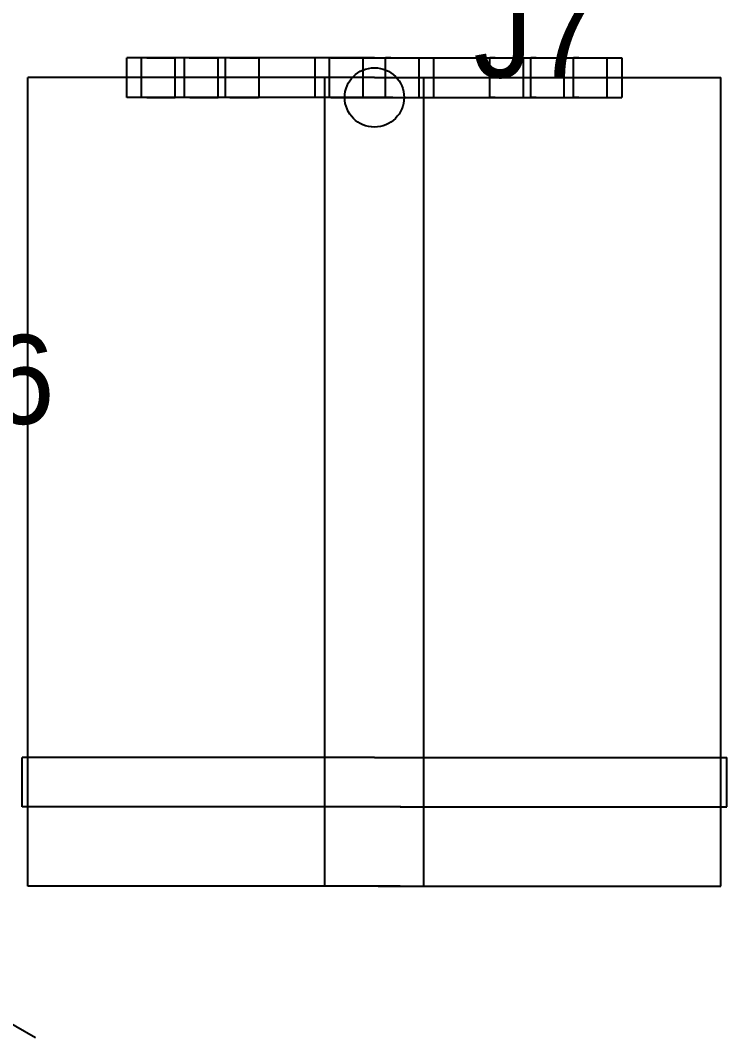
# Model space of a CAD drawing. Header units: millimetres. Extents: x -180 to 1414, y -663 to 972.
# Drawn here: x 619.2 to 690.6, y 545.5 to 647.8 of the extents above; entities that cross this region are included whole.
import ezdxf

# ---------------------------------------------------------------- set-up
doc = ezdxf.new("R2010")
doc.units = ezdxf.units.MM
doc.layers.add('AXIS_CENTRES', color=4, linetype='Continuous')
doc.layers.add('SIDE', color=8, linetype='Continuous')

msp = doc.modelspace()

# ---------------------------------------------------------------- linework, layer by layer
at = {"layer": 'AXIS_CENTRES'}
msp.add_circle((655, 640), 3, dxfattribs=at)
at = {"layer": 'SIDE'}
for p, q in [((630.07, 644), (630, 644)), ((630, 640), (630, 644)), ((630.28, 644), (630.07, 644)), ((630.63, 644), (630.28, 644)), ((631.11, 644), (630.63, 644)), ((631.73, 644), (631.11, 644)), ((631.48, 640), (631.48, 644)), ((631.49, 644), (631.48, 644)), ((631.5, 644), (631.49, 644)), ((631.52, 644), (631.5, 644)), ((631.56, 644), (631.52, 644)), ((631.6, 644), (631.56, 644)), ((631.65, 644), (631.6, 644)), ((631.71, 644), (631.65, 644)), ((631.78, 644), (631.71, 644)), ((632.48, 644), (631.73, 644)), ((631.85, 644), (631.78, 644)), ((631.93, 644), (631.85, 644)), ((632.02, 644), (631.93, 644)), ((632.02, 644), (632.12, 644)), ((632.12, 644), (632.22, 644)), ((632.22, 644), (632.33, 644)), ((632.33, 644), (632.44, 644)), ((632.44, 644), (632.56, 644)), ((633.35, 644), (632.48, 644)), ((632.56, 644), (632.68, 644)), ((632.68, 644), (632.8, 644)), ((632.8, 644), (632.93, 644)), ((632.93, 644), (633.05, 644)), ((633.05, 644), (633.18, 644)), ((633.18, 644), (633.31, 644)), ((633.31, 644), (633.43, 644)), ((634.34, 644), (633.35, 644)), ((633.43, 644), (633.56, 644)), ((633.56, 644), (633.68, 644)), ((633.68, 644), (633.8, 644)), ((633.8, 644), (633.92, 644)), ((633.92, 644), (634.03, 644)), ((634.03, 644), (634.14, 644)), ((634.14, 644), (634.24, 644)), ((634.24, 644), (634.34, 644)), ((635.45, 644), (634.34, 644)), ((634.34, 644), (634.43, 644)), ((634.43, 644), (634.51, 644)), ((634.51, 644), (634.59, 644)), ((634.59, 644), (634.65, 644)), ((634.65, 644), (634.71, 644)), ((634.71, 644), (634.76, 644)), ((634.76, 644), (634.81, 644)), ((634.81, 644), (634.84, 644)), ((634.84, 644), (634.86, 644)), ((634.86, 644), (634.88, 644)), ((634.88, 640), (634.88, 644)), ((634.88, 644), (634.88, 644)), ((636.67, 644), (635.45, 644)), ((635.81, 640), (635.81, 644)), ((635.82, 644), (635.81, 644)), ((635.83, 644), (635.82, 644)), ((635.85, 644), (635.83, 644)), ((635.89, 644), (635.85, 644)), ((635.93, 644), (635.89, 644)), ((635.98, 644), (635.93, 644)), ((636.04, 644), (635.98, 644)), ((636.11, 644), (636.04, 644)), ((636.18, 644), (636.11, 644)), ((636.27, 644), (636.18, 644)), ((636.27, 644), (636.36, 644)), ((636.36, 644), (636.45, 644)), ((636.45, 644), (636.55, 644)), ((636.55, 644), (636.66, 644)), ((636.66, 644), (636.77, 644)), ((638, 644), (636.67, 644)), ((636.77, 644), (636.89, 644)), ((636.89, 644), (637.01, 644)), ((637.01, 644), (637.13, 644)), ((637.13, 644), (637.26, 644)), ((637.26, 644), (637.39, 644)), ((637.39, 644), (637.51, 644)), ((637.51, 644), (637.64, 644)), ((637.64, 644), (637.77, 644)), ((637.77, 644), (637.89, 644)), ((637.89, 644), (638.01, 644)), ((639.41, 644), (638, 644)), ((638.01, 644), (638.13, 644)), ((638.13, 644), (638.25, 644)), ((638.25, 644), (638.36, 644)), ((638.36, 644), (638.47, 644)), ((638.47, 644), (638.57, 644)), ((638.57, 644), (638.67, 644)), ((638.67, 644), (638.76, 644)), ((638.76, 644), (638.84, 644)), ((638.84, 644), (638.92, 644)), ((638.92, 644), (638.98, 644)), ((638.98, 644), (639.04, 644)), ((639.04, 644), (639.09, 644)), ((639.09, 644), (639.14, 644)), ((639.14, 644), (639.17, 644)), ((639.17, 644), (639.19, 644)), ((639.19, 644), (639.21, 644)), ((639.21, 640), (639.21, 644)), ((639.21, 644), (639.21, 644)), ((640.92, 644), (639.41, 644)), ((639.95, 640), (639.95, 644)), ((639.96, 644), (639.95, 644)), ((639.97, 644), (639.96, 644)), ((639.99, 644), (639.97, 644)), ((640.03, 644), (639.99, 644)), ((640.07, 644), (640.03, 644)), ((640.12, 644), (640.07, 644)), ((640.18, 644), (640.12, 644)), ((640.25, 644), (640.18, 644)), ((640.32, 644), (640.25, 644)), ((640.41, 644), (640.32, 644)), ((640.41, 644), (640.5, 644)), ((640.5, 644), (640.59, 644)), ((640.59, 644), (640.69, 644)), ((640.69, 644), (640.8, 644)), ((640.8, 644), (640.91, 644)), ((640.91, 644), (641.03, 644)), ((642.5, 644), (640.92, 644)), ((641.03, 644), (641.15, 644)), ((641.15, 644), (641.27, 644)), ((641.27, 644), (641.4, 644)), ((641.4, 644), (641.52, 644)), ((641.52, 644), (641.65, 644)), ((641.65, 644), (641.78, 644)), ((641.78, 644), (641.91, 644)), ((641.91, 644), (642.03, 644)), ((642.03, 644), (642.15, 644)), ((642.15, 644), (642.27, 644)), ((642.27, 644), (642.39, 644)), ((642.39, 644), (642.5, 644)), ((644.15, 644), (642.5, 644)), ((642.5, 644), (642.61, 644)), ((642.61, 644), (642.71, 644)), ((642.71, 644), (642.81, 644)), ((642.81, 644), (642.9, 644)), ((642.9, 644), (642.98, 644)), ((642.98, 644), (643.06, 644)), ((643.06, 644), (643.12, 644)), ((643.18, 644), (643.12, 644)), ((643.18, 644), (643.23, 644)), ((643.23, 644), (643.28, 644)), ((643.31, 644), (643.28, 644)), ((643.33, 644), (643.31, 644)), ((643.35, 644), (643.33, 644)), ((643.35, 640), (643.35, 644)), ((643.35, 644), (643.35, 644)), ((645.87, 644), (644.15, 644)), ((647.63, 644), (645.87, 644)), ((649.44, 644), (647.63, 644)), ((649, 640), (649, 644)), ((649.02, 644), (649, 644)), ((649.07, 644), (649.02, 644)), ((649.15, 644), (649.07, 644)), ((649.27, 644), (649.15, 644)), ((649.41, 644), (649.27, 644)), ((649.59, 644), (649.41, 644)), ((651.27, 644), (649.44, 644)), ((649.8, 644), (649.59, 644)), ((650.04, 644), (649.8, 644)), ((650.31, 644), (650.04, 644)), ((650.6, 644), (650.31, 644)), ((650.48, 640), (650.48, 644)), ((650.49, 644), (650.48, 644)), ((650.5, 644), (650.49, 644)), ((650.53, 644), (650.5, 644)), ((650.56, 644), (650.53, 644)), ((650.6, 644), (650.56, 644)), ((650.6, 644), (650.92, 644)), ((650.65, 644), (650.6, 644)), ((650.71, 644), (650.65, 644)), ((650.78, 644), (650.71, 644)), ((650.85, 644), (650.78, 644)), ((650.94, 644), (650.85, 644)), ((650.92, 644), (651.26, 644)), ((651.03, 644), (650.94, 644)), ((651.03, 644), (651.12, 644)), ((651.12, 644), (651.23, 644)), ((651.23, 644), (651.33, 644)), ((651.26, 644), (651.62, 644)), ((653.13, 644), (651.27, 644)), ((651.33, 644), (651.45, 644)), ((651.45, 644), (651.56, 644)), ((651.56, 644), (651.68, 644)), ((651.62, 644), (652, 644)), ((651.68, 644), (651.81, 644)), ((651.81, 644), (651.93, 644)), ((651.93, 644), (652.06, 644)), ((652, 644), (652.4, 644)), ((652.06, 644), (652.18, 644)), ((652.18, 644), (652.31, 644)), ((652.31, 644), (652.44, 644)), ((652.4, 644), (652.81, 644)), ((652.44, 644), (652.56, 644)), ((652.56, 644), (652.69, 644)), ((652.69, 644), (652.81, 644)), ((652.81, 644), (653.23, 644)), ((652.81, 644), (652.92, 644)), ((652.92, 644), (653.03, 644)), ((653.03, 644), (653.14, 644)), ((655, 644), (653.13, 644)), ((653.14, 644), (653.24, 644)), ((653.23, 644), (653.66, 644)), ((653.24, 644), (653.34, 644)), ((653.34, 644), (653.43, 644)), ((653.51, 644), (653.43, 644)), ((653.59, 644), (653.51, 644)), ((653.66, 644), (653.59, 644)), ((653.66, 644), (654.11, 644)), ((653.72, 644), (653.66, 644)), ((653.77, 644), (653.72, 644)), ((653.81, 644), (653.77, 644)), ((653.81, 644), (653.84, 644)), ((653.86, 644), (653.84, 644)), ((653.88, 644), (653.86, 644)), ((653.88, 640), (653.88, 644)), ((653.88, 644), (653.88, 644)), ((654.11, 644), (654.55, 644)), ((654.55, 644), (655, 644)), ((655, 644), (656.87, 644)), ((655, 644), (655.45, 644)), ((655.45, 644), (655.89, 644)), ((655.89, 644), (656.34, 644)), ((656.14, 644), (656.12, 644)), ((656.12, 640), (656.12, 644)), ((656.12, 644), (656.12, 644)), ((656.16, 644), (656.14, 644)), ((656.19, 644), (656.16, 644)), ((656.23, 644), (656.19, 644)), ((656.28, 644), (656.23, 644)), ((656.34, 644), (656.28, 644)), ((656.41, 644), (656.34, 644)), ((656.34, 644), (656.77, 644)), ((656.49, 644), (656.41, 644)), ((656.57, 644), (656.49, 644)), ((656.66, 644), (656.57, 644)), ((656.66, 644), (656.76, 644)), ((656.76, 644), (656.86, 644)), ((656.77, 644), (657.19, 644)), ((656.86, 644), (656.97, 644)), ((656.87, 644), (658.73, 644)), ((656.97, 644), (657.08, 644)), ((657.08, 644), (657.19, 644)), ((657.19, 644), (657.31, 644)), ((657.19, 644), (657.6, 644)), ((657.31, 644), (657.44, 644)), ((657.44, 644), (657.56, 644)), ((657.56, 644), (657.69, 644)), ((657.6, 644), (658, 644)), ((657.69, 644), (657.82, 644)), ((657.82, 644), (657.94, 644)), ((657.94, 644), (658.07, 644)), ((658, 644), (658.38, 644)), ((658.07, 644), (658.19, 644)), ((658.19, 644), (658.32, 644)), ((658.32, 644), (658.44, 644)), ((658.38, 644), (658.74, 644)), ((658.44, 644), (658.55, 644)), ((658.55, 644), (658.67, 644)), ((658.67, 644), (658.77, 644)), ((658.73, 644), (660.56, 644)), ((658.74, 644), (659.08, 644)), ((658.77, 644), (658.88, 644)), ((658.88, 644), (658.97, 644)), ((658.97, 644), (659.06, 644)), ((659.06, 644), (659.15, 644)), ((659.08, 644), (659.4, 644)), ((659.15, 644), (659.22, 644)), ((659.22, 644), (659.29, 644)), ((659.29, 644), (659.35, 644)), ((659.35, 644), (659.4, 644)), ((659.4, 644), (659.44, 644)), ((659.4, 644), (659.69, 644)), ((659.44, 644), (659.47, 644)), ((659.47, 644), (659.5, 644)), ((659.5, 644), (659.51, 644)), ((659.51, 644), (659.52, 644)), ((659.52, 640), (659.52, 644)), ((659.69, 644), (659.96, 644)), ((659.96, 644), (660.2, 644)), ((660.2, 644), (660.41, 644)), ((660.41, 644), (660.59, 644)), ((660.56, 644), (662.37, 644)), ((660.59, 644), (660.73, 644)), ((660.73, 644), (660.85, 644)), ((660.85, 644), (660.93, 644)), ((660.93, 644), (660.98, 644)), ((660.98, 644), (661, 644)), ((661, 640), (661, 644)), ((662.37, 644), (664.13, 644)), ((664.13, 644), (665.85, 644)), ((665.85, 644), (667.5, 644)), ((666.67, 644), (666.65, 644)), ((666.65, 640), (666.65, 644)), ((666.65, 644), (666.65, 644)), ((666.69, 644), (666.67, 644)), ((666.72, 644), (666.69, 644)), ((666.77, 644), (666.72, 644)), ((666.82, 644), (666.77, 644)), ((666.88, 644), (666.82, 644)), ((666.94, 644), (666.88, 644)), ((667.02, 644), (666.94, 644)), ((667.1, 644), (667.02, 644)), ((667.19, 644), (667.1, 644)), ((667.19, 644), (667.29, 644)), ((667.29, 644), (667.39, 644)), ((667.39, 644), (667.5, 644)), ((667.5, 644), (669.08, 644)), ((667.5, 644), (667.61, 644)), ((667.61, 644), (667.73, 644)), ((667.73, 644), (667.85, 644)), ((667.85, 644), (667.97, 644)), ((667.97, 644), (668.09, 644)), ((668.09, 644), (668.22, 644)), ((668.22, 644), (668.35, 644)), ((668.35, 644), (668.48, 644)), ((668.48, 644), (668.6, 644)), ((668.6, 644), (668.73, 644)), ((668.73, 644), (668.85, 644)), ((668.85, 644), (668.97, 644)), ((668.97, 644), (669.09, 644)), ((669.08, 644), (670.59, 644)), ((669.09, 644), (669.2, 644)), ((669.2, 644), (669.31, 644)), ((669.31, 644), (669.41, 644)), ((669.41, 644), (669.5, 644)), ((669.5, 644), (669.59, 644)), ((669.59, 644), (669.68, 644)), ((669.68, 644), (669.75, 644)), ((669.75, 644), (669.82, 644)), ((669.82, 644), (669.88, 644)), ((669.88, 644), (669.93, 644)), ((669.93, 644), (669.97, 644)), ((669.97, 644), (670.01, 644)), ((670.01, 644), (670.03, 644)), ((670.03, 644), (670.04, 644)), ((670.04, 644), (670.05, 644)), ((670.05, 640), (670.05, 644)), ((670.59, 644), (672, 644)), ((670.81, 644), (670.79, 644)), ((670.79, 640), (670.79, 644)), ((670.79, 644), (670.79, 644)), ((670.83, 644), (670.81, 644)), ((670.86, 644), (670.83, 644)), ((670.91, 644), (670.86, 644)), ((670.96, 644), (670.91, 644)), ((671.02, 644), (670.96, 644)), ((671.08, 644), (671.02, 644)), ((671.16, 644), (671.08, 644)), ((671.24, 644), (671.16, 644)), ((671.33, 644), (671.24, 644)), ((671.33, 644), (671.43, 644)), ((671.43, 644), (671.53, 644)), ((671.53, 644), (671.64, 644)), ((671.64, 644), (671.75, 644)), ((671.75, 644), (671.87, 644)), ((671.87, 644), (671.99, 644)), ((671.99, 644), (672.11, 644)), ((672, 644), (673.33, 644)), ((672.11, 644), (672.23, 644)), ((672.23, 644), (672.36, 644)), ((672.36, 644), (672.49, 644)), ((672.49, 644), (672.61, 644)), ((672.61, 644), (672.74, 644)), ((672.74, 644), (672.87, 644)), ((672.87, 644), (672.99, 644)), ((672.99, 644), (673.11, 644)), ((673.11, 644), (673.23, 644)), ((673.23, 644), (673.34, 644)), ((673.33, 644), (674.55, 644)), ((673.34, 644), (673.45, 644)), ((673.45, 644), (673.55, 644)), ((673.55, 644), (673.64, 644)), ((673.64, 644), (673.73, 644)), ((673.73, 644), (673.82, 644)), ((673.82, 644), (673.89, 644)), ((673.89, 644), (673.96, 644)), ((673.96, 644), (674.02, 644)), ((674.02, 644), (674.07, 644)), ((674.07, 644), (674.11, 644)), ((674.11, 644), (674.15, 644)), ((674.15, 644), (674.17, 644)), ((674.17, 644), (674.18, 644)), ((674.18, 644), (674.19, 644)), ((674.19, 640), (674.19, 644)), ((674.55, 644), (675.66, 644)), ((675.14, 644), (675.12, 644)), ((675.12, 640), (675.12, 644)), ((675.12, 644), (675.12, 644)), ((675.16, 644), (675.14, 644)), ((675.19, 644), (675.16, 644)), ((675.24, 644), (675.19, 644)), ((675.29, 644), (675.24, 644)), ((675.35, 644), (675.29, 644)), ((675.41, 644), (675.35, 644)), ((675.49, 644), (675.41, 644)), ((675.57, 644), (675.49, 644)), ((675.66, 644), (675.57, 644)), ((675.66, 644), (676.65, 644)), ((675.66, 644), (675.76, 644)), ((675.76, 644), (675.86, 644)), ((675.86, 644), (675.97, 644)), ((675.97, 644), (676.08, 644)), ((676.08, 644), (676.2, 644)), ((676.2, 644), (676.32, 644)), ((676.32, 644), (676.44, 644)), ((676.44, 644), (676.57, 644)), ((676.57, 644), (676.69, 644)), ((676.65, 644), (677.52, 644)), ((676.69, 644), (676.82, 644)), ((676.82, 644), (676.95, 644)), ((676.95, 644), (677.07, 644)), ((677.07, 644), (677.2, 644)), ((677.2, 644), (677.32, 644)), ((677.32, 644), (677.44, 644)), ((677.44, 644), (677.56, 644)), ((677.52, 644), (678.27, 644)), ((677.56, 644), (677.67, 644)), ((677.67, 644), (677.78, 644)), ((677.78, 644), (677.88, 644)), ((677.88, 644), (677.98, 644)), ((677.98, 644), (678.07, 644)), ((678.07, 644), (678.15, 644)), ((678.15, 644), (678.22, 644)), ((678.22, 644), (678.29, 644)), ((678.27, 644), (678.89, 644)), ((678.29, 644), (678.35, 644)), ((678.35, 644), (678.4, 644)), ((678.4, 644), (678.44, 644)), ((678.44, 644), (678.48, 644)), ((678.48, 644), (678.5, 644)), ((678.5, 644), (678.51, 644)), ((678.51, 644), (678.52, 644)), ((678.52, 640), (678.52, 644)), ((678.89, 644), (679.37, 644)), ((679.37, 644), (679.72, 644)), ((679.72, 644), (679.93, 644)), ((679.93, 644), (680, 644)), ((680, 644), (680, 640)), ((620.1, 642), (620, 642)), ((620, 560.3), (620, 642)), ((620.39, 642), (620.1, 642)), ((620.88, 642), (620.39, 642)), ((621.55, 642), (620.88, 642)), ((622.42, 642), (621.55, 642)), ((623.47, 642), (622.42, 642)), ((624.69, 642), (623.47, 642)), ((626.08, 642), (624.69, 642)), ((627.64, 642), (626.08, 642)), ((629.34, 642), (627.64, 642)), ((631.19, 642), (629.34, 642)), ((633.18, 642), (631.19, 642)), ((635.28, 642), (633.18, 642)), ((637.5, 642), (635.28, 642)), ((639.81, 642), (637.5, 642)), ((642.21, 642), (639.81, 642)), ((644.68, 642), (642.21, 642)), ((647.21, 642), (644.68, 642)), ((649.78, 642), (647.21, 642)), ((652.38, 642), (649.78, 642)), ((650.01, 642), (650, 642)), ((650, 560.3), (650, 642)), ((650.06, 642), (650.01, 642)), ((650.13, 642), (650.06, 642)), ((650.22, 642), (650.13, 642)), ((650.35, 642), (650.22, 642)), ((650.5, 642), (650.35, 642)), ((650.67, 642), (650.5, 642)), ((650.87, 642), (650.67, 642)), ((651.09, 642), (650.87, 642)), ((651.33, 642), (651.09, 642)), ((651.6, 642), (651.33, 642)), ((651.88, 642), (651.6, 642)), ((652.18, 642), (651.88, 642)), ((652.5, 642), (652.18, 642)), ((655, 642), (652.38, 642)), ((652.83, 642), (652.5, 642)), ((653.17, 642), (652.83, 642)), ((653.53, 642), (653.17, 642)), ((653.89, 642), (653.53, 642)), ((654.25, 642), (653.89, 642)), ((654.63, 642), (654.25, 642)), ((655, 642), (654.63, 642)), ((655, 642), (657.62, 642)), ((655, 642), (655.37, 642)), ((655.37, 642), (655.75, 642)), ((655.75, 642), (656.11, 642)), ((656.11, 642), (656.47, 642)), ((656.47, 642), (656.83, 642)), ((656.83, 642), (657.17, 642)), ((657.17, 642), (657.5, 642)), ((657.5, 642), (657.82, 642)), ((657.62, 642), (660.22, 642)), ((657.82, 642), (658.12, 642)), ((658.12, 642), (658.4, 642)), ((658.4, 642), (658.67, 642)), ((658.67, 642), (658.91, 642)), ((658.91, 642), (659.13, 642)), ((659.13, 642), (659.33, 642)), ((659.33, 642), (659.5, 642)), ((659.5, 642), (659.65, 642)), ((659.65, 642), (659.78, 642)), ((659.78, 642), (659.87, 642)), ((659.87, 642), (659.94, 642)), ((659.94, 642), (659.99, 642)), ((659.99, 642), (660, 642)), ((660, 560.3), (660, 642)), ((660.22, 642), (662.79, 642)), ((662.79, 642), (665.32, 642)), ((665.32, 642), (667.79, 642)), ((667.79, 642), (670.19, 642)), ((670.19, 642), (672.5, 642)), ((672.5, 642), (674.72, 642)), ((674.72, 642), (676.82, 642)), ((676.82, 642), (678.81, 642)), ((678.81, 642), (680.66, 642)), ((680.66, 642), (682.36, 642)), ((682.36, 642), (683.92, 642)), ((683.92, 642), (685.31, 642)), ((685.31, 642), (686.53, 642)), ((686.53, 642), (687.58, 642)), ((687.58, 642), (688.45, 642)), ((688.45, 642), (689.12, 642)), ((689.12, 642), (689.61, 642)), ((689.61, 642), (689.9, 642)), ((689.9, 642), (690, 642)), ((690, 560.3), (690, 642)), ((630.07, 640), (630, 640)), ((630.28, 640), (630.07, 640)), ((630.63, 640), (630.28, 640)), ((631.11, 640), (630.63, 640)), ((631.73, 640), (631.11, 640)), ((631.49, 640), (631.48, 640)), ((631.5, 640), (631.49, 640)), ((631.52, 640), (631.5, 640)), ((631.56, 640), (631.52, 640)), ((631.6, 640), (631.56, 640)), ((631.65, 640), (631.6, 640)), ((631.71, 640), (631.65, 640)), ((631.78, 640), (631.71, 640)), ((632.48, 640), (631.73, 640)), ((631.85, 640), (631.78, 640)), ((631.93, 640), (631.85, 640)), ((632.02, 640), (631.93, 640)), ((632.02, 640), (632.12, 640)), ((632.12, 640), (632.22, 640)), ((632.22, 640), (632.33, 640)), ((632.33, 640), (632.44, 640)), ((632.44, 640), (632.56, 640)), ((633.35, 640), (632.48, 640)), ((632.56, 640), (632.68, 640)), ((632.68, 640), (632.8, 640)), ((632.8, 640), (632.93, 640)), ((632.93, 640), (633.05, 640)), ((633.05, 640), (633.18, 640)), ((633.18, 640), (633.31, 640)), ((633.31, 640), (633.43, 640)), ((634.34, 640), (633.35, 640)), ((633.43, 640), (633.56, 640)), ((633.56, 640), (633.68, 640)), ((633.68, 640), (633.8, 640)), ((633.8, 640), (633.92, 640)), ((633.92, 640), (634.03, 640)), ((634.03, 640), (634.14, 640)), ((634.14, 640), (634.24, 640)), ((634.24, 640), (634.34, 640)), ((635.45, 640), (634.34, 640)), ((634.34, 640), (634.43, 640)), ((634.43, 640), (634.51, 640)), ((634.51, 640), (634.59, 640)), ((634.59, 640), (634.65, 640)), ((634.65, 640), (634.71, 640)), ((634.71, 640), (634.76, 640)), ((634.76, 640), (634.81, 640)), ((634.81, 640), (634.84, 640)), ((634.84, 640), (634.86, 640)), ((634.86, 640), (634.88, 640)), ((634.88, 640), (634.88, 640)), ((636.67, 640), (635.45, 640)), ((635.82, 640), (635.81, 640)), ((635.83, 640), (635.82, 640)), ((635.85, 640), (635.83, 640)), ((635.89, 640), (635.85, 640)), ((635.93, 640), (635.89, 640)), ((635.98, 640), (635.93, 640)), ((636.04, 640), (635.98, 640)), ((636.11, 640), (636.04, 640)), ((636.18, 640), (636.11, 640)), ((636.27, 640), (636.18, 640)), ((636.36, 640), (636.27, 640)), ((636.36, 640), (636.45, 640)), ((636.45, 640), (636.55, 640)), ((636.55, 640), (636.66, 640)), ((636.66, 640), (636.77, 640)), ((638, 640), (636.67, 640)), ((636.77, 640), (636.89, 640)), ((636.89, 640), (637.01, 640)), ((637.01, 640), (637.13, 640)), ((637.13, 640), (637.26, 640)), ((637.26, 640), (637.39, 640)), ((637.39, 640), (637.51, 640)), ((637.51, 640), (637.64, 640)), ((637.64, 640), (637.77, 640)), ((637.77, 640), (637.89, 640)), ((637.89, 640), (638.01, 640)), ((639.41, 640), (638, 640)), ((638.01, 640), (638.13, 640)), ((638.13, 640), (638.25, 640)), ((638.25, 640), (638.36, 640)), ((638.36, 640), (638.47, 640)), ((638.47, 640), (638.57, 640)), ((638.57, 640), (638.67, 640)), ((638.67, 640), (638.76, 640)), ((638.76, 640), (638.84, 640)), ((638.84, 640), (638.92, 640)), ((638.92, 640), (638.98, 640)), ((638.98, 640), (639.04, 640)), ((639.04, 640), (639.09, 640)), ((639.09, 640), (639.14, 640)), ((639.14, 640), (639.17, 640)), ((639.17, 640), (639.19, 640)), ((639.19, 640), (639.21, 640)), ((639.21, 640), (639.21, 640)), ((640.92, 640), (639.41, 640)), ((639.96, 640), (639.95, 640)), ((639.97, 640), (639.96, 640)), ((639.99, 640), (639.97, 640)), ((640.03, 640), (639.99, 640)), ((640.07, 640), (640.03, 640)), ((640.12, 640), (640.07, 640)), ((640.18, 640), (640.12, 640)), ((640.25, 640), (640.18, 640)), ((640.32, 640), (640.25, 640)), ((640.41, 640), (640.32, 640)), ((640.41, 640), (640.5, 640)), ((640.5, 640), (640.59, 640)), ((640.59, 640), (640.69, 640)), ((640.69, 640), (640.8, 640)), ((640.8, 640), (640.91, 640)), ((640.91, 640), (641.03, 640)), ((642.5, 640), (640.92, 640)), ((641.03, 640), (641.15, 640)), ((641.15, 640), (641.27, 640)), ((641.27, 640), (641.4, 640)), ((641.4, 640), (641.52, 640)), ((641.52, 640), (641.65, 640)), ((641.65, 640), (641.78, 640)), ((641.78, 640), (641.91, 640)), ((641.91, 640), (642.03, 640)), ((642.03, 640), (642.15, 640)), ((642.15, 640), (642.27, 640)), ((642.27, 640), (642.39, 640)), ((642.39, 640), (642.5, 640)), ((644.15, 640), (642.5, 640)), ((642.5, 640), (642.61, 640)), ((642.61, 640), (642.71, 640)), ((642.71, 640), (642.81, 640)), ((642.81, 640), (642.9, 640)), ((642.9, 640), (642.98, 640)), ((642.98, 640), (643.06, 640)), ((643.06, 640), (643.12, 640)), ((643.12, 640), (643.18, 640)), ((643.18, 640), (643.23, 640)), ((643.23, 640), (643.28, 640)), ((643.31, 640), (643.28, 640)), ((643.33, 640), (643.31, 640)), ((643.35, 640), (643.33, 640)), ((643.35, 640), (643.35, 640)), ((645.87, 640), (644.15, 640)), ((647.63, 640), (645.87, 640)), ((649.44, 640), (647.63, 640)), ((649.02, 640), (649, 640)), ((649.07, 640), (649.02, 640)), ((649.15, 640), (649.07, 640)), ((649.27, 640), (649.15, 640)), ((649.41, 640), (649.27, 640)), ((649.59, 640), (649.41, 640)), ((651.27, 640), (649.44, 640)), ((649.8, 640), (649.59, 640)), ((650.04, 640), (649.8, 640)), ((650.31, 640), (650.04, 640)), ((650.6, 640), (650.31, 640)), ((650.49, 640), (650.48, 640)), ((650.5, 640), (650.49, 640)), ((650.53, 640), (650.5, 640)), ((650.56, 640), (650.53, 640)), ((650.6, 640), (650.56, 640)), ((650.6, 640), (650.92, 640)), ((650.65, 640), (650.6, 640)), ((650.71, 640), (650.65, 640)), ((650.78, 640), (650.71, 640)), ((650.85, 640), (650.78, 640)), ((650.94, 640), (650.85, 640)), ((650.92, 640), (651.26, 640)), ((650.94, 640), (651.03, 640)), ((651.03, 640), (651.12, 640)), ((651.12, 640), (651.23, 640)), ((651.23, 640), (651.33, 640)), ((651.26, 640), (651.62, 640)), ((653.13, 640), (651.27, 640)), ((651.33, 640), (651.45, 640)), ((651.45, 640), (651.56, 640)), ((651.56, 640), (651.68, 640)), ((651.62, 640), (652, 640)), ((651.68, 640), (651.81, 640)), ((651.81, 640), (651.93, 640)), ((651.93, 640), (652.06, 640)), ((652, 640), (652.4, 640)), ((652.06, 640), (652.18, 640)), ((652.18, 640), (652.31, 640)), ((652.31, 640), (652.44, 640)), ((652.4, 640), (652.81, 640)), ((652.44, 640), (652.56, 640)), ((652.56, 640), (652.69, 640)), ((652.69, 640), (652.81, 640)), ((652.81, 640), (653.23, 640)), ((652.81, 640), (652.92, 640)), ((652.92, 640), (653.03, 640)), ((653.03, 640), (653.14, 640)), ((655, 640), (653.13, 640)), ((653.14, 640), (653.24, 640)), ((653.23, 640), (653.66, 640)), ((653.24, 640), (653.34, 640)), ((653.34, 640), (653.43, 640)), ((653.51, 640), (653.43, 640)), ((653.59, 640), (653.51, 640)), ((653.66, 640), (653.59, 640)), ((653.66, 640), (654.11, 640)), ((653.72, 640), (653.66, 640)), ((653.77, 640), (653.72, 640)), ((653.77, 640), (653.81, 640)), ((653.81, 640), (653.84, 640)), ((653.86, 640), (653.84, 640)), ((653.88, 640), (653.86, 640)), ((653.88, 640), (653.88, 640)), ((654.11, 640), (654.55, 640)), ((654.55, 640), (655, 640)), ((656.87, 640), (655, 640)), ((655, 640), (655.45, 640)), ((655.45, 640), (655.89, 640)), ((655.89, 640), (656.34, 640)), ((656.14, 640), (656.12, 640)), ((656.12, 640), (656.12, 640)), ((656.16, 640), (656.14, 640)), ((656.19, 640), (656.16, 640)), ((656.23, 640), (656.19, 640)), ((656.28, 640), (656.23, 640)), ((656.34, 640), (656.28, 640)), ((656.41, 640), (656.34, 640)), ((656.34, 640), (656.77, 640)), ((656.49, 640), (656.41, 640)), ((656.57, 640), (656.49, 640)), ((656.66, 640), (656.57, 640)), ((656.66, 640), (656.76, 640)), ((656.76, 640), (656.86, 640)), ((656.77, 640), (657.19, 640)), ((656.86, 640), (656.97, 640)), ((656.87, 640), (658.73, 640)), ((656.97, 640), (657.08, 640)), ((657.08, 640), (657.19, 640)), ((657.19, 640), (657.31, 640)), ((657.19, 640), (657.6, 640)), ((657.31, 640), (657.44, 640)), ((657.44, 640), (657.56, 640)), ((657.56, 640), (657.69, 640)), ((657.6, 640), (658, 640)), ((657.69, 640), (657.82, 640)), ((657.82, 640), (657.94, 640)), ((657.94, 640), (658.07, 640)), ((658, 640), (658.38, 640)), ((658.07, 640), (658.19, 640)), ((658.19, 640), (658.32, 640)), ((658.32, 640), (658.44, 640)), ((658.38, 640), (658.74, 640)), ((658.44, 640), (658.55, 640)), ((658.55, 640), (658.67, 640)), ((658.67, 640), (658.77, 640)), ((658.73, 640), (660.56, 640)), ((658.74, 640), (659.08, 640)), ((658.77, 640), (658.88, 640)), ((658.88, 640), (658.97, 640)), ((658.97, 640), (659.06, 640)), ((659.06, 640), (659.15, 640)), ((659.08, 640), (659.4, 640)), ((659.15, 640), (659.22, 640)), ((659.22, 640), (659.29, 640)), ((659.29, 640), (659.35, 640)), ((659.35, 640), (659.4, 640)), ((659.4, 640), (659.44, 640)), ((659.4, 640), (659.69, 640)), ((659.44, 640), (659.47, 640)), ((659.47, 640), (659.5, 640)), ((659.5, 640), (659.51, 640)), ((659.51, 640), (659.52, 640)), ((659.69, 640), (659.96, 640)), ((659.96, 640), (660.2, 640)), ((660.2, 640), (660.41, 640)), ((660.41, 640), (660.59, 640)), ((660.56, 640), (662.37, 640)), ((660.59, 640), (660.73, 640)), ((660.73, 640), (660.85, 640)), ((660.85, 640), (660.93, 640)), ((660.93, 640), (660.98, 640)), ((660.98, 640), (661, 640)), ((662.37, 640), (664.13, 640)), ((664.13, 640), (665.85, 640)), ((665.85, 640), (667.5, 640)), ((666.67, 640), (666.65, 640)), ((666.65, 640), (666.65, 640)), ((666.69, 640), (666.67, 640)), ((666.72, 640), (666.69, 640)), ((666.77, 640), (666.72, 640)), ((666.82, 640), (666.77, 640)), ((666.88, 640), (666.82, 640)), ((666.94, 640), (666.88, 640)), ((667.02, 640), (666.94, 640)), ((667.1, 640), (667.02, 640)), ((667.19, 640), (667.1, 640)), ((667.19, 640), (667.29, 640)), ((667.29, 640), (667.39, 640)), ((667.39, 640), (667.5, 640)), ((667.5, 640), (669.08, 640)), ((667.5, 640), (667.61, 640)), ((667.61, 640), (667.73, 640)), ((667.73, 640), (667.85, 640)), ((667.85, 640), (667.97, 640)), ((667.97, 640), (668.09, 640)), ((668.09, 640), (668.22, 640)), ((668.22, 640), (668.35, 640)), ((668.35, 640), (668.48, 640)), ((668.48, 640), (668.6, 640)), ((668.6, 640), (668.73, 640)), ((668.73, 640), (668.85, 640)), ((668.85, 640), (668.97, 640)), ((668.97, 640), (669.09, 640)), ((669.08, 640), (670.59, 640)), ((669.09, 640), (669.2, 640)), ((669.2, 640), (669.31, 640)), ((669.31, 640), (669.41, 640)), ((669.41, 640), (669.5, 640)), ((669.5, 640), (669.59, 640)), ((669.59, 640), (669.68, 640)), ((669.68, 640), (669.75, 640)), ((669.75, 640), (669.82, 640)), ((669.82, 640), (669.88, 640)), ((669.88, 640), (669.93, 640)), ((669.93, 640), (669.97, 640)), ((670.01, 640), (669.97, 640)), ((670.01, 640), (670.03, 640)), ((670.03, 640), (670.04, 640)), ((670.04, 640), (670.05, 640)), ((670.59, 640), (672, 640)), ((670.81, 640), (670.79, 640)), ((670.79, 640), (670.79, 640)), ((670.83, 640), (670.81, 640)), ((670.86, 640), (670.83, 640)), ((670.91, 640), (670.86, 640)), ((670.96, 640), (670.91, 640)), ((671.02, 640), (670.96, 640)), ((671.08, 640), (671.02, 640)), ((671.16, 640), (671.08, 640)), ((671.24, 640), (671.16, 640)), ((671.33, 640), (671.24, 640)), ((671.33, 640), (671.43, 640)), ((671.43, 640), (671.53, 640)), ((671.53, 640), (671.64, 640)), ((671.64, 640), (671.75, 640)), ((671.75, 640), (671.87, 640)), ((671.87, 640), (671.99, 640)), ((671.99, 640), (672.11, 640)), ((672, 640), (673.33, 640)), ((672.11, 640), (672.23, 640)), ((672.23, 640), (672.36, 640)), ((672.36, 640), (672.49, 640)), ((672.49, 640), (672.61, 640)), ((672.61, 640), (672.74, 640)), ((672.74, 640), (672.87, 640)), ((672.87, 640), (672.99, 640)), ((672.99, 640), (673.11, 640)), ((673.11, 640), (673.23, 640)), ((673.23, 640), (673.34, 640)), ((673.33, 640), (674.55, 640)), ((673.34, 640), (673.45, 640)), ((673.45, 640), (673.55, 640)), ((673.55, 640), (673.64, 640)), ((673.64, 640), (673.73, 640)), ((673.73, 640), (673.82, 640)), ((673.82, 640), (673.89, 640)), ((673.89, 640), (673.96, 640)), ((673.96, 640), (674.02, 640)), ((674.02, 640), (674.07, 640)), ((674.07, 640), (674.11, 640)), ((674.11, 640), (674.15, 640)), ((674.15, 640), (674.17, 640)), ((674.17, 640), (674.18, 640)), ((674.18, 640), (674.19, 640)), ((674.55, 640), (675.66, 640)), ((675.14, 640), (675.12, 640)), ((675.12, 640), (675.12, 640)), ((675.16, 640), (675.14, 640)), ((675.19, 640), (675.16, 640)), ((675.24, 640), (675.19, 640)), ((675.29, 640), (675.24, 640)), ((675.35, 640), (675.29, 640)), ((675.41, 640), (675.35, 640)), ((675.49, 640), (675.41, 640)), ((675.57, 640), (675.49, 640)), ((675.66, 640), (675.57, 640)), ((675.66, 640), (676.65, 640)), ((675.66, 640), (675.76, 640)), ((675.76, 640), (675.86, 640)), ((675.86, 640), (675.97, 640)), ((675.97, 640), (676.08, 640)), ((676.08, 640), (676.2, 640)), ((676.2, 640), (676.32, 640)), ((676.32, 640), (676.44, 640)), ((676.44, 640), (676.57, 640)), ((676.57, 640), (676.69, 640)), ((676.65, 640), (677.52, 640)), ((676.69, 640), (676.82, 640)), ((676.82, 640), (676.95, 640)), ((676.95, 640), (677.07, 640)), ((677.07, 640), (677.2, 640)), ((677.2, 640), (677.32, 640)), ((677.32, 640), (677.44, 640)), ((677.44, 640), (677.56, 640)), ((677.52, 640), (678.27, 640)), ((677.56, 640), (677.67, 640)), ((677.67, 640), (677.78, 640)), ((677.78, 640), (677.88, 640)), ((677.88, 640), (677.98, 640)), ((677.98, 640), (678.07, 640)), ((678.07, 640), (678.15, 640)), ((678.15, 640), (678.22, 640)), ((678.22, 640), (678.29, 640)), ((678.27, 640), (678.89, 640)), ((678.29, 640), (678.35, 640)), ((678.35, 640), (678.4, 640)), ((678.4, 640), (678.44, 640)), ((678.44, 640), (678.48, 640)), ((678.48, 640), (678.5, 640)), ((678.5, 640), (678.51, 640)), ((678.51, 640), (678.52, 640)), ((678.89, 640), (679.37, 640)), ((679.37, 640), (679.72, 640)), ((679.72, 640), (679.93, 640)), ((679.93, 640), (680, 640)), ((619.5, 573.3), (619.4, 573.3)), ((619.4, 568.3), (619.4, 573.3)), ((619.8, 573.3), (619.5, 573.3)), ((620.29, 573.3), (619.8, 573.3)), ((620.1, 573.3), (620, 573.3)), ((620, 568.3), (620, 573.3)), ((620.39, 573.3), (620.1, 573.3)), ((620.98, 573.3), (620.29, 573.3)), ((620.88, 573.3), (620.39, 573.3)), ((621.55, 573.3), (620.88, 573.3)), ((621.86, 573.3), (620.98, 573.3)), ((622.42, 573.3), (621.55, 573.3)), ((622.93, 573.3), (621.86, 573.3)), ((623.47, 573.3), (622.42, 573.3)), ((624.17, 573.3), (622.93, 573.3)), ((624.69, 573.3), (623.47, 573.3)), ((625.59, 573.3), (624.17, 573.3)), ((626.08, 573.3), (624.69, 573.3)), ((627.17, 573.3), (625.59, 573.3)), ((627.64, 573.3), (626.08, 573.3)), ((628.9, 573.3), (627.17, 573.3)), ((629.34, 573.3), (627.64, 573.3)), ((630.79, 573.3), (628.9, 573.3)), ((631.19, 573.3), (629.34, 573.3)), ((632.8, 573.3), (630.79, 573.3)), ((633.18, 573.3), (631.19, 573.3)), ((634.95, 573.3), (632.8, 573.3)), ((635.28, 573.3), (633.18, 573.3)), ((637.2, 573.3), (634.95, 573.3)), ((637.5, 573.3), (635.28, 573.3)), ((639.55, 573.3), (637.2, 573.3)), ((639.81, 573.3), (637.5, 573.3)), ((641.99, 573.3), (639.55, 573.3)), ((642.21, 573.3), (639.81, 573.3)), ((644.51, 573.3), (641.99, 573.3)), ((644.68, 573.3), (642.21, 573.3)), ((647.08, 573.3), (644.51, 573.3)), ((647.21, 573.3), (644.68, 573.3)), ((649.69, 573.3), (647.08, 573.3)), ((649.78, 573.3), (647.21, 573.3)), ((652.34, 573.3), (649.69, 573.3)), ((652.38, 573.3), (649.78, 573.3)), ((655, 573.3), (652.34, 573.3)), ((655, 573.3), (652.38, 573.3)), ((655, 573.3), (657.66, 573.3)), ((655, 573.3), (657.62, 573.3)), ((657.62, 573.3), (660.22, 573.3)), ((657.66, 573.3), (660.31, 573.3)), ((660.22, 573.3), (662.79, 573.3)), ((660.31, 573.3), (662.92, 573.3)), ((662.79, 573.3), (665.32, 573.3)), ((662.92, 573.3), (665.49, 573.3)), ((665.32, 573.3), (667.79, 573.3)), ((665.49, 573.3), (668.01, 573.3)), ((667.79, 573.3), (670.19, 573.3)), ((668.01, 573.3), (670.45, 573.3)), ((670.19, 573.3), (672.5, 573.3)), ((670.45, 573.3), (672.8, 573.3)), ((672.5, 573.3), (674.72, 573.3)), ((672.8, 573.3), (675.05, 573.3)), ((674.72, 573.3), (676.82, 573.3)), ((675.05, 573.3), (677.2, 573.3)), ((676.82, 573.3), (678.81, 573.3)), ((677.2, 573.3), (679.21, 573.3)), ((678.81, 573.3), (680.66, 573.3)), ((679.21, 573.3), (681.1, 573.3)), ((680.66, 573.3), (682.36, 573.3)), ((681.1, 573.3), (682.83, 573.3)), ((682.36, 573.3), (683.92, 573.3)), ((682.83, 573.3), (684.41, 573.3)), ((683.92, 573.3), (685.31, 573.3)), ((684.41, 573.3), (685.83, 573.3)), ((685.31, 573.3), (686.53, 573.3)), ((685.83, 573.3), (687.07, 573.3)), ((686.53, 573.3), (687.58, 573.3)), ((687.07, 573.3), (688.14, 573.3)), ((687.58, 573.3), (688.45, 573.3)), ((688.14, 573.3), (689.02, 573.3)), ((688.45, 573.3), (689.12, 573.3)), ((689.02, 573.3), (689.71, 573.3)), ((689.12, 573.3), (689.61, 573.3)), ((689.61, 573.3), (689.9, 573.3)), ((689.71, 573.3), (690.2, 573.3)), ((689.9, 573.3), (690, 573.3)), ((690, 568.3), (690, 573.3)), ((690.2, 573.3), (690.5, 573.3)), ((690.5, 573.3), (690.6, 573.3)), ((690.6, 568.3), (690.6, 573.3)), ((579.23, 569.02), (620.77, 544.98)), ((619.5, 568.3), (619.4, 568.3)), ((619.8, 568.3), (619.5, 568.3)), ((620.29, 568.3), (619.8, 568.3)), ((620.1, 568.3), (620, 568.3)), ((620.39, 568.3), (620.1, 568.3)), ((620.98, 568.3), (620.29, 568.3)), ((620.88, 568.3), (620.39, 568.3)), ((621.55, 568.3), (620.88, 568.3)), ((621.86, 568.3), (620.98, 568.3)), ((622.42, 568.3), (621.55, 568.3)), ((622.93, 568.3), (621.86, 568.3)), ((623.47, 568.3), (622.42, 568.3)), ((624.17, 568.3), (622.93, 568.3)), ((624.69, 568.3), (623.47, 568.3)), ((625.59, 568.3), (624.17, 568.3)), ((626.08, 568.3), (624.69, 568.3)), ((627.17, 568.3), (625.59, 568.3)), ((627.64, 568.3), (626.08, 568.3)), ((628.9, 568.3), (627.17, 568.3)), ((629.34, 568.3), (627.64, 568.3)), ((630.79, 568.3), (628.9, 568.3)), ((631.19, 568.3), (629.34, 568.3)), ((632.8, 568.3), (630.79, 568.3)), ((633.18, 568.3), (631.19, 568.3)), ((634.95, 568.3), (632.8, 568.3)), ((635.28, 568.3), (633.18, 568.3)), ((637.2, 568.3), (634.95, 568.3)), ((637.5, 568.3), (635.28, 568.3)), ((639.55, 568.3), (637.2, 568.3)), ((639.81, 568.3), (637.5, 568.3)), ((641.99, 568.3), (639.55, 568.3)), ((642.21, 568.3), (639.81, 568.3)), ((644.51, 568.3), (641.99, 568.3)), ((644.68, 568.3), (642.21, 568.3)), ((647.08, 568.3), (644.51, 568.3)), ((647.21, 568.3), (644.68, 568.3)), ((649.69, 568.3), (647.08, 568.3)), ((649.78, 568.3), (647.21, 568.3)), ((652.34, 568.3), (649.69, 568.3)), ((652.38, 568.3), (649.78, 568.3)), ((655, 568.3), (652.34, 568.3)), ((655, 568.3), (652.38, 568.3)), ((657.66, 568.3), (655, 568.3)), ((657.62, 568.3), (655, 568.3)), ((657.62, 568.3), (660.22, 568.3)), ((657.66, 568.3), (660.31, 568.3)), ((660.22, 568.3), (662.79, 568.3)), ((660.31, 568.3), (662.92, 568.3)), ((662.79, 568.3), (665.32, 568.3)), ((662.92, 568.3), (665.49, 568.3)), ((665.32, 568.3), (667.79, 568.3)), ((665.49, 568.3), (668.01, 568.3)), ((667.79, 568.3), (670.19, 568.3)), ((668.01, 568.3), (670.45, 568.3)), ((670.19, 568.3), (672.5, 568.3)), ((670.45, 568.3), (672.8, 568.3)), ((672.5, 568.3), (674.72, 568.3)), ((672.8, 568.3), (675.05, 568.3)), ((674.72, 568.3), (676.82, 568.3)), ((675.05, 568.3), (677.2, 568.3)), ((676.82, 568.3), (678.81, 568.3)), ((677.2, 568.3), (679.21, 568.3)), ((678.81, 568.3), (680.66, 568.3)), ((679.21, 568.3), (681.1, 568.3)), ((680.66, 568.3), (682.36, 568.3)), ((681.1, 568.3), (682.83, 568.3)), ((682.36, 568.3), (683.92, 568.3)), ((682.83, 568.3), (684.41, 568.3)), ((683.92, 568.3), (685.31, 568.3)), ((684.41, 568.3), (685.83, 568.3)), ((685.31, 568.3), (686.53, 568.3)), ((685.83, 568.3), (687.07, 568.3)), ((686.53, 568.3), (687.58, 568.3)), ((687.07, 568.3), (688.14, 568.3)), ((687.58, 568.3), (688.45, 568.3)), ((688.14, 568.3), (689.02, 568.3)), ((688.45, 568.3), (689.12, 568.3)), ((689.02, 568.3), (689.71, 568.3)), ((689.12, 568.3), (689.61, 568.3)), ((689.61, 568.3), (689.9, 568.3)), ((689.71, 568.3), (690.2, 568.3)), ((689.9, 568.3), (690, 568.3)), ((690.2, 568.3), (690.5, 568.3)), ((690.5, 568.3), (690.6, 568.3)), ((620.1, 560.3), (620, 560.3)), ((620.39, 560.3), (620.1, 560.3)), ((620.88, 560.3), (620.39, 560.3)), ((621.55, 560.3), (620.88, 560.3)), ((622.42, 560.3), (621.55, 560.3)), ((623.47, 560.3), (622.42, 560.3)), ((624.69, 560.3), (623.47, 560.3)), ((626.08, 560.3), (624.69, 560.3)), ((627.64, 560.3), (626.08, 560.3)), ((629.34, 560.3), (627.64, 560.3)), ((631.19, 560.3), (629.34, 560.3)), ((633.18, 560.3), (631.19, 560.3)), ((635.28, 560.3), (633.18, 560.3)), ((637.5, 560.3), (635.28, 560.3)), ((639.81, 560.3), (637.5, 560.3)), ((642.21, 560.3), (639.81, 560.3)), ((644.68, 560.3), (642.21, 560.3)), ((647.21, 560.3), (644.68, 560.3)), ((649.78, 560.3), (647.21, 560.3)), ((652.38, 560.3), (649.78, 560.3)), ((650.01, 560.3), (650, 560.3)), ((650.06, 560.3), (650.01, 560.3)), ((650.13, 560.3), (650.06, 560.3)), ((650.22, 560.3), (650.13, 560.3)), ((650.35, 560.3), (650.22, 560.3)), ((650.5, 560.3), (650.35, 560.3)), ((650.67, 560.3), (650.5, 560.3)), ((650.87, 560.3), (650.67, 560.3)), ((651.09, 560.3), (650.87, 560.3)), ((651.33, 560.3), (651.09, 560.3)), ((651.6, 560.3), (651.33, 560.3)), ((651.88, 560.3), (651.6, 560.3)), ((652.18, 560.3), (651.88, 560.3)), ((652.5, 560.3), (652.18, 560.3)), ((655, 560.3), (652.38, 560.3)), ((652.83, 560.3), (652.5, 560.3)), ((653.17, 560.3), (652.83, 560.3)), ((653.53, 560.3), (653.17, 560.3)), ((653.89, 560.3), (653.53, 560.3)), ((654.25, 560.3), (653.89, 560.3)), ((654.63, 560.3), (654.25, 560.3)), ((655, 560.3), (654.63, 560.3)), ((657.62, 560.3), (655, 560.3)), ((655.37, 560.3), (655, 560.3)), ((655.37, 560.3), (655.75, 560.3)), ((655.75, 560.3), (656.11, 560.3)), ((656.11, 560.3), (656.47, 560.3)), ((656.47, 560.3), (656.83, 560.3)), ((656.83, 560.3), (657.17, 560.3)), ((657.17, 560.3), (657.5, 560.3)), ((657.5, 560.3), (657.82, 560.3)), ((657.62, 560.3), (660.22, 560.3)), ((657.82, 560.3), (658.12, 560.3)), ((658.12, 560.3), (658.4, 560.3)), ((658.4, 560.3), (658.67, 560.3)), ((658.67, 560.3), (658.91, 560.3)), ((658.91, 560.3), (659.13, 560.3)), ((659.13, 560.3), (659.33, 560.3)), ((659.33, 560.3), (659.5, 560.3)), ((659.5, 560.3), (659.65, 560.3)), ((659.65, 560.3), (659.78, 560.3)), ((659.78, 560.3), (659.87, 560.3)), ((659.87, 560.3), (659.94, 560.3)), ((659.94, 560.3), (659.99, 560.3)), ((659.99, 560.3), (660, 560.3)), ((660.22, 560.3), (662.79, 560.3)), ((662.79, 560.3), (665.32, 560.3)), ((665.32, 560.3), (667.79, 560.3)), ((667.79, 560.3), (670.19, 560.3)), ((670.19, 560.3), (672.5, 560.3)), ((672.5, 560.3), (674.72, 560.3)), ((674.72, 560.3), (676.82, 560.3)), ((676.82, 560.3), (678.81, 560.3)), ((678.81, 560.3), (680.66, 560.3)), ((680.66, 560.3), (682.36, 560.3)), ((682.36, 560.3), (683.92, 560.3)), ((683.92, 560.3), (685.31, 560.3)), ((685.31, 560.3), (686.53, 560.3)), ((686.53, 560.3), (687.58, 560.3)), ((687.58, 560.3), (688.45, 560.3)), ((688.45, 560.3), (689.12, 560.3)), ((689.12, 560.3), (689.61, 560.3)), ((689.61, 560.3), (689.9, 560.3)), ((689.9, 560.3), (690, 560.3))]:
    msp.add_line(p, q, dxfattribs=at)

# ---------------------------------------------------------------- texts
at = {"layer": 'AXIS_CENTRES'}
for s, p in [('J7', (665, 642)), ('J6', (610, 607))]:
    msp.add_text(s, height=9, dxfattribs=at).set_placement(p)

doc.saveas('drawing.dxf')
